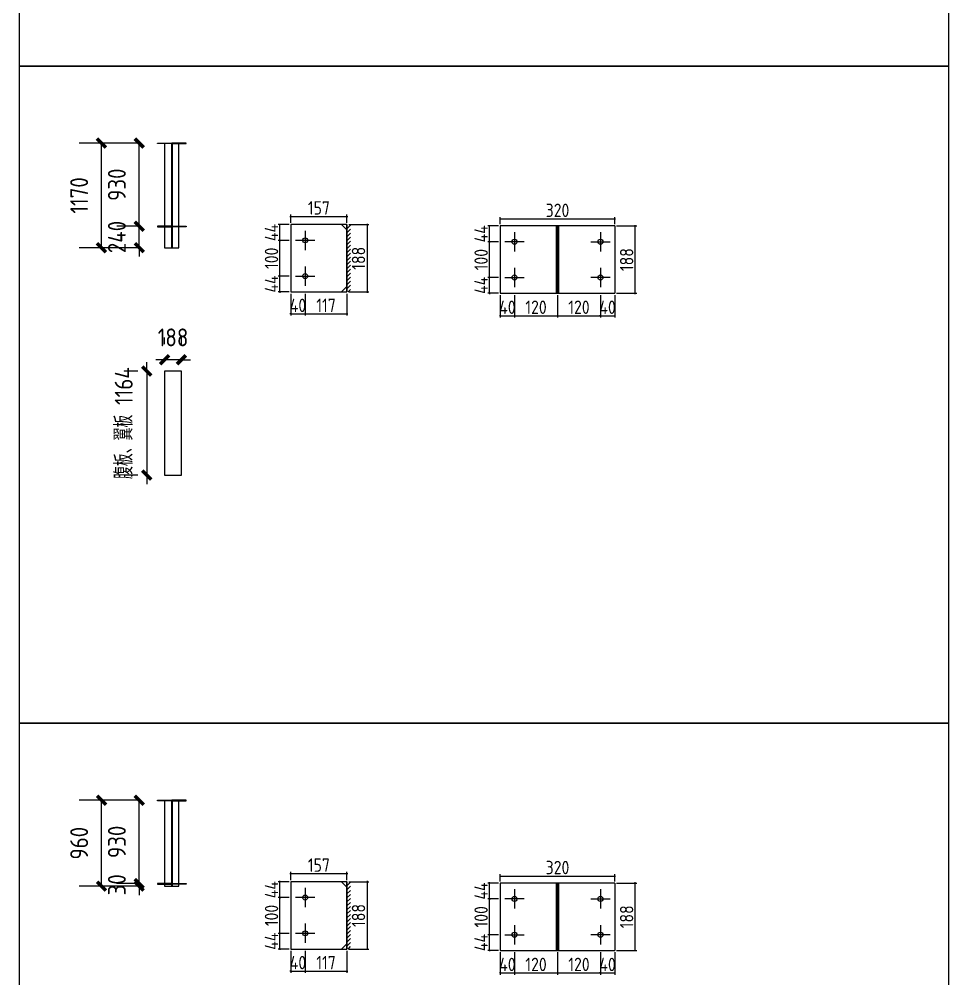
# Model space of a CAD drawing. Extents: x 102162 to 621267, y -39398 to 328893.
# Drawn here: x 503112 to 513507, y 271694 to 282427 of the extents above; entities that cross this region are included whole.
import ezdxf

# ---------------------------------------------------------------- set-up
doc = ezdxf.new("R2010")
doc.units = 0
doc.header["$LTSCALE"] = 1000
doc.header["$MEASUREMENT"] = 0
doc.styles.get("Standard").update_dxf_attribs({"font": 'gbenor.shx', "bigfont": 'gbcbig.shx'})
doc.dimstyles.get("Standard").update_dxf_attribs({"dimscale": 100, "dimtxt": 3.5, "dimasz": 1, "dimexe": 2.5, "dimexo": 3, "dimgap": 1.5, "dimtad": 1, "dimdec": 0, "dimzin": 0, "dimdsep": 46, "dimtxsty": 'Standard', "dimblk": 'ARCHTICK', "dimcen": 0.09, "dimadec": 0, "dimazin": 0, "dimtfac": 1, "dimtdec": 0, "dimtix": 1, "dimtmove": 2, "dimatfit": 3, "dimfxl": 1, "dimtolj": 1, "dimtzin": 0, "dimarcsym": 0})

# ---------------------------------------------------------------- blocks, each defined once
blk = doc.blocks.new('_ArchTick')
at = {"color": 0, "linetype": 'ByBlock', "const_width": 0.4}
blk.add_lwpolyline([(-0.5, -0.5), (0.5, 0.5)], dxfattribs=at)
blk = doc.blocks.new('*D2038')
at = {"color": 0, "lineweight": -2}
for p, q in [((504454, 280111), (504454, 280211)), ((504438, 280111), (504204, 280111)), ((504454, 279871), (504454, 280111)), ((504438, 279871), (504204, 279871)), ((504454, 279871), (504454, 279771))]:
    blk.add_line(p, q, dxfattribs=at)
at = {"layer": 'Defpoints', "color": 0}
for p in [(504454, 280111), (504738, 280111), (504738, 279871)]:
    blk.add_point(p, dxfattribs=at)
at = {"color": 0, "lineweight": -2, "xscale": 100, "yscale": 100, "zscale": 100}
for p, rotation in [((504454, 280111), 270), ((504454, 279871), 90)]:
    blk.add_blockref('_ArchTick', p, dxfattribs=dict(at, rotation=rotation))
at = {"color": 0, "insert": (504204, 279991), "char_height": 200, "attachment_point": 5, "rotation": 90}
blk.add_mtext('\\A1;240', dxfattribs=at)
blk = doc.blocks.new('*D2039')
at = {"color": 0, "lineweight": -2}
for p, q in [((504358, 281041), (504204, 281041)), ((504454, 280111), (504454, 281041)), ((504438, 280111), (504204, 280111))]:
    blk.add_line(p, q, dxfattribs=at)
at = {"layer": 'Defpoints', "color": 0}
for p in [(504454, 281041), (504658, 281041), (504738, 280111)]:
    blk.add_point(p, dxfattribs=at)
at = {"color": 0, "lineweight": -2, "xscale": 100, "yscale": 100, "zscale": 100}
for p, rotation in [((504454, 281041), 90), ((504454, 280111), 270)]:
    blk.add_blockref('_ArchTick', p, dxfattribs=dict(at, rotation=rotation))
at = {"color": 0, "insert": (504204, 280576), "char_height": 200, "attachment_point": 5, "rotation": 90}
blk.add_mtext('\\A1;930', dxfattribs=at)
blk = doc.blocks.new('*D2037')
at = {"color": 0, "lineweight": -2}
for p, q in [((504438, 281041), (503782, 281041)), ((504032, 279871), (504032, 281041)), ((504438, 279871), (503782, 279871))]:
    blk.add_line(p, q, dxfattribs=at)
at = {"layer": 'Defpoints', "color": 0}
for p in [(504032, 281041), (504738, 281041), (504738, 279871)]:
    blk.add_point(p, dxfattribs=at)
at = {"color": 0, "lineweight": -2, "xscale": 100, "yscale": 100, "zscale": 100}
for p, rotation in [((504032, 281041), 90), ((504032, 279871), 270)]:
    blk.add_blockref('_ArchTick', p, dxfattribs=dict(at, rotation=rotation))
at = {"color": 0, "insert": (503782, 280456), "char_height": 200, "attachment_point": 5, "rotation": 90}
blk.add_mtext('\\A1;1170', dxfattribs=at)
blk = doc.blocks.new('*D2040')
at = {"color": 0, "lineweight": -2}
for p, q in [((504538, 278491), (504538, 278591)), ((504438, 278491), (504288, 278491)), ((504538, 278491), (504538, 277327)), ((504438, 277327), (504288, 277327)), ((504538, 277327), (504538, 277227))]:
    blk.add_line(p, q, dxfattribs=at)
at = {"layer": 'Defpoints', "color": 0}
for p in [(504738, 278491), (504538, 277327), (504738, 277327)]:
    blk.add_point(p, dxfattribs=at)
at = {"color": 0, "lineweight": -2, "xscale": 100, "yscale": 100, "zscale": 100}
for p, rotation in [((504538, 278491), 270), ((504538, 277327), 90)]:
    blk.add_blockref('_ArchTick', p, dxfattribs=dict(at, rotation=rotation))
at = {"color": 0, "insert": (504281, 277909), "char_height": 200, "attachment_point": 5, "rotation": 90}
blk.add_mtext('\\A1;腹板、翼板 1164', dxfattribs=at)
blk = doc.blocks.new('*D2041')
at = {"color": 0, "lineweight": -2}
for p, q in [((504738, 278791), (504738, 278868)), ((504926, 278791), (504926, 278868)), ((504738, 278618), (504638, 278618)), ((504926, 278618), (504738, 278618)), ((504926, 278618), (505026, 278618))]:
    blk.add_line(p, q, dxfattribs=at)
at = {"layer": 'Defpoints', "color": 0}
for p in [(504738, 278618), (504738, 278491), (504926, 278491)]:
    blk.add_point(p, dxfattribs=at)
at = {"color": 0, "lineweight": -2, "xscale": 100, "yscale": 100, "zscale": 100}
blk.add_blockref('_ArchTick', (504738, 278618), dxfattribs=at)
at = {"color": 0, "lineweight": -2, "xscale": 100, "yscale": 100, "zscale": 100, "rotation": 180}
blk.add_blockref('_ArchTick', (504926, 278618), dxfattribs=at)
at = {"color": 0, "insert": (504832, 278868), "char_height": 200, "attachment_point": 5}
blk.add_mtext('\\A1;188', dxfattribs=at)
blk = doc.blocks.new('*D2042')
at = {"color": 0, "lineweight": -2}
for p, q in [((506149, 279357), (506149, 279111)), ((506309, 279357), (506309, 279111)), ((506149, 279131), (506139, 279131)), ((506149, 279131), (506309, 279131)), ((506309, 279131), (506319, 279131))]:
    blk.add_line(p, q, dxfattribs=at)
at = {"layer": 'Defpoints', "color": 0}
for p in [(506149, 279377), (506309, 279377), (506309, 279131)]:
    blk.add_point(p, dxfattribs=at)
at = {"color": 0, "lineweight": -2, "xscale": 10, "yscale": 10, "zscale": 10}
blk.add_blockref('_ArchTick', (506149, 279131), dxfattribs=at)
at = {"color": 0, "lineweight": -2, "xscale": 10, "yscale": 10, "zscale": 10, "rotation": 180}
blk.add_blockref('_ArchTick', (506309, 279131), dxfattribs=at)
at = {"color": 0, "insert": (506229, 279226), "char_height": 150, "attachment_point": 5}
blk.add_mtext('\\A1;40', dxfattribs=at)
blk = doc.blocks.new('*D2043')
at = {"color": 0, "lineweight": -2}
for p, q in [((506309, 279357), (506309, 279111)), ((506777, 279357), (506777, 279111)), ((506299, 279131), (506787, 279131))]:
    blk.add_line(p, q, dxfattribs=at)
at = {"layer": 'Defpoints', "color": 0}
for p in [(506309, 279377), (506777, 279377), (506777, 279131)]:
    blk.add_point(p, dxfattribs=at)
at = {"color": 0, "lineweight": -2, "xscale": 10, "yscale": 10, "zscale": 10, "rotation": 180}
blk.add_blockref('_ArchTick', (506309, 279131), dxfattribs=at)
at = {"color": 0, "lineweight": -2, "xscale": 10, "yscale": 10, "zscale": 10}
blk.add_blockref('_ArchTick', (506777, 279131), dxfattribs=at)
at = {"color": 0, "insert": (506543, 279226), "char_height": 150, "attachment_point": 5}
blk.add_mtext('\\A1;117', dxfattribs=at)
blk = doc.blocks.new('*D2044')
at = {"color": 0, "lineweight": -2}
for p, q in [((506139, 280221), (506787, 280221)), ((506149, 280149), (506149, 280241)), ((506777, 280149), (506777, 280241))]:
    blk.add_line(p, q, dxfattribs=at)
at = {"layer": 'Defpoints', "color": 0}
for p in [(506777, 280221), (506149, 280129), (506777, 280129)]:
    blk.add_point(p, dxfattribs=at)
at = {"color": 0, "lineweight": -2, "xscale": 10, "yscale": 10, "zscale": 10, "rotation": 180}
blk.add_blockref('_ArchTick', (506149, 280221), dxfattribs=at)
at = {"color": 0, "lineweight": -2, "xscale": 10, "yscale": 10, "zscale": 10}
blk.add_blockref('_ArchTick', (506777, 280221), dxfattribs=at)
at = {"color": 0, "insert": (506463, 280316), "char_height": 150, "attachment_point": 5}
blk.add_mtext('\\A1;157', dxfattribs=at)
blk = doc.blocks.new('*D2045')
at = {"color": 0, "lineweight": -2}
for p, q in [((506129, 279553), (506008, 279553)), ((506028, 279553), (506028, 279563)), ((506028, 279377), (506028, 279553)), ((506129, 279377), (506008, 279377)), ((506028, 279377), (506028, 279367))]:
    blk.add_line(p, q, dxfattribs=at)
at = {"layer": 'Defpoints', "color": 0}
for p in [(506028, 279553), (506149, 279553), (506149, 279377)]:
    blk.add_point(p, dxfattribs=at)
at = {"color": 0, "lineweight": -2, "xscale": 10, "yscale": 10, "zscale": 10}
for p, rotation in [((506028, 279553), 270), ((506028, 279377), 90)]:
    blk.add_blockref('_ArchTick', p, dxfattribs=dict(at, rotation=rotation))
at = {"color": 0, "insert": (505933, 279465), "char_height": 150, "attachment_point": 5, "rotation": 90}
blk.add_mtext('\\A1;44', dxfattribs=at)
blk = doc.blocks.new('*D2046')
at = {"color": 0, "lineweight": -2}
for p, q in [((506129, 279953), (506008, 279953)), ((506028, 279543), (506028, 279963)), ((506129, 279553), (506008, 279553))]:
    blk.add_line(p, q, dxfattribs=at)
at = {"layer": 'Defpoints', "color": 0}
for p in [(506028, 279953), (506149, 279953), (506149, 279553)]:
    blk.add_point(p, dxfattribs=at)
at = {"color": 0, "lineweight": -2, "xscale": 10, "yscale": 10, "zscale": 10}
for p, rotation in [((506028, 279953), 90), ((506028, 279553), 270)]:
    blk.add_blockref('_ArchTick', p, dxfattribs=dict(at, rotation=rotation))
at = {"color": 0, "insert": (505933, 279753), "char_height": 150, "attachment_point": 5, "rotation": 90}
blk.add_mtext('\\A1;100', dxfattribs=at)
blk = doc.blocks.new('*D2047')
at = {"color": 0, "lineweight": -2}
for p, q in [((506129, 280129), (506008, 280129)), ((506028, 280129), (506028, 280139)), ((506028, 279953), (506028, 280129)), ((506129, 279953), (506008, 279953)), ((506028, 279953), (506028, 279943))]:
    blk.add_line(p, q, dxfattribs=at)
at = {"layer": 'Defpoints', "color": 0}
for p in [(506028, 280129), (506149, 280129), (506149, 279953)]:
    blk.add_point(p, dxfattribs=at)
at = {"color": 0, "lineweight": -2, "xscale": 10, "yscale": 10, "zscale": 10}
for p, rotation in [((506028, 280129), 270), ((506028, 279953), 90)]:
    blk.add_blockref('_ArchTick', p, dxfattribs=dict(at, rotation=rotation))
at = {"color": 0, "insert": (505933, 280041), "char_height": 150, "attachment_point": 5, "rotation": 90}
blk.add_mtext('\\A1;44', dxfattribs=at)
blk = doc.blocks.new('*D2048')
at = {"color": 0, "lineweight": -2}
for p, q in [((506797, 280129), (507021, 280129)), ((507001, 280139), (507001, 279367)), ((506797, 279377), (507021, 279377))]:
    blk.add_line(p, q, dxfattribs=at)
at = {"layer": 'Defpoints', "color": 0}
for p in [(506777, 280129), (506777, 279377), (507001, 279377)]:
    blk.add_point(p, dxfattribs=at)
at = {"color": 0, "lineweight": -2, "xscale": 10, "yscale": 10, "zscale": 10}
for p, rotation in [((507001, 280129), 90), ((507001, 279377), 270)]:
    blk.add_blockref('_ArchTick', p, dxfattribs=dict(at, rotation=rotation))
at = {"color": 0, "insert": (506906, 279753), "char_height": 150, "attachment_point": 5, "rotation": 90}
blk.add_mtext('\\A1;188', dxfattribs=at)
blk = doc.blocks.new('*D2049')
at = {"color": 0, "lineweight": -2}
for p, q in [((508491, 279342), (508491, 279090)), ((508651, 279342), (508651, 279090)), ((508491, 279110), (508481, 279110)), ((508491, 279110), (508651, 279110)), ((508651, 279110), (508661, 279110))]:
    blk.add_line(p, q, dxfattribs=at)
at = {"layer": 'Defpoints', "color": 0}
for p in [(508491, 279362), (508651, 279362), (508651, 279110)]:
    blk.add_point(p, dxfattribs=at)
at = {"color": 0, "lineweight": -2, "xscale": 10, "yscale": 10, "zscale": 10}
blk.add_blockref('_ArchTick', (508491, 279110), dxfattribs=at)
at = {"color": 0, "lineweight": -2, "xscale": 10, "yscale": 10, "zscale": 10, "rotation": 180}
blk.add_blockref('_ArchTick', (508651, 279110), dxfattribs=at)
at = {"color": 0, "insert": (508571, 279205), "char_height": 150, "attachment_point": 5}
blk.add_mtext('\\A1;40', dxfattribs=at)
blk = doc.blocks.new('*D2050')
at = {"color": 0, "lineweight": -2}
for p, q in [((508651, 279342), (508651, 279090)), ((509131, 279342), (509131, 279090)), ((508641, 279110), (509141, 279110))]:
    blk.add_line(p, q, dxfattribs=at)
at = {"layer": 'Defpoints', "color": 0}
for p in [(508651, 279362), (509131, 279362), (509131, 279110)]:
    blk.add_point(p, dxfattribs=at)
at = {"color": 0, "lineweight": -2, "xscale": 10, "yscale": 10, "zscale": 10, "rotation": 180}
blk.add_blockref('_ArchTick', (508651, 279110), dxfattribs=at)
at = {"color": 0, "lineweight": -2, "xscale": 10, "yscale": 10, "zscale": 10}
blk.add_blockref('_ArchTick', (509131, 279110), dxfattribs=at)
at = {"color": 0, "insert": (508891, 279205), "char_height": 150, "attachment_point": 5}
blk.add_mtext('\\A1;120', dxfattribs=at)
blk = doc.blocks.new('*D2051')
at = {"color": 0, "lineweight": -2}
for p, q in [((509131, 279342), (509131, 279090)), ((509611, 279342), (509611, 279090)), ((509121, 279110), (509621, 279110))]:
    blk.add_line(p, q, dxfattribs=at)
at = {"layer": 'Defpoints', "color": 0}
for p in [(509131, 279362), (509611, 279362), (509611, 279110)]:
    blk.add_point(p, dxfattribs=at)
at = {"color": 0, "lineweight": -2, "xscale": 10, "yscale": 10, "zscale": 10, "rotation": 180}
blk.add_blockref('_ArchTick', (509131, 279110), dxfattribs=at)
at = {"color": 0, "lineweight": -2, "xscale": 10, "yscale": 10, "zscale": 10}
blk.add_blockref('_ArchTick', (509611, 279110), dxfattribs=at)
at = {"color": 0, "insert": (509371, 279205), "char_height": 150, "attachment_point": 5}
blk.add_mtext('\\A1;120', dxfattribs=at)
blk = doc.blocks.new('*D2052')
at = {"color": 0, "lineweight": -2}
for p, q in [((509611, 279342), (509611, 279090)), ((509771, 279342), (509771, 279090)), ((509611, 279110), (509601, 279110)), ((509611, 279110), (509771, 279110)), ((509771, 279110), (509781, 279110))]:
    blk.add_line(p, q, dxfattribs=at)
at = {"layer": 'Defpoints', "color": 0}
for p in [(509611, 279362), (509771, 279362), (509771, 279110)]:
    blk.add_point(p, dxfattribs=at)
at = {"color": 0, "lineweight": -2, "xscale": 10, "yscale": 10, "zscale": 10}
blk.add_blockref('_ArchTick', (509611, 279110), dxfattribs=at)
at = {"color": 0, "lineweight": -2, "xscale": 10, "yscale": 10, "zscale": 10, "rotation": 180}
blk.add_blockref('_ArchTick', (509771, 279110), dxfattribs=at)
at = {"color": 0, "insert": (509691, 279205), "char_height": 150, "attachment_point": 5}
blk.add_mtext('\\A1;40', dxfattribs=at)
blk = doc.blocks.new('*D2053')
at = {"color": 0, "lineweight": -2}
for p, q in [((508471, 279538), (508352, 279538)), ((508372, 279538), (508372, 279548)), ((508372, 279362), (508372, 279538)), ((508471, 279362), (508352, 279362)), ((508372, 279362), (508372, 279352))]:
    blk.add_line(p, q, dxfattribs=at)
at = {"layer": 'Defpoints', "color": 0}
for p in [(508372, 279538), (508491, 279538), (508491, 279362)]:
    blk.add_point(p, dxfattribs=at)
at = {"color": 0, "lineweight": -2, "xscale": 10, "yscale": 10, "zscale": 10}
for p, rotation in [((508372, 279538), 270), ((508372, 279362), 90)]:
    blk.add_blockref('_ArchTick', p, dxfattribs=dict(at, rotation=rotation))
at = {"color": 0, "insert": (508277, 279450), "char_height": 150, "attachment_point": 5, "rotation": 90}
blk.add_mtext('\\A1;44', dxfattribs=at)
blk = doc.blocks.new('*D2054')
at = {"color": 0, "lineweight": -2}
for p, q in [((508471, 279938), (508352, 279938)), ((508372, 279528), (508372, 279948)), ((508471, 279538), (508352, 279538))]:
    blk.add_line(p, q, dxfattribs=at)
at = {"layer": 'Defpoints', "color": 0}
for p in [(508372, 279938), (508491, 279938), (508491, 279538)]:
    blk.add_point(p, dxfattribs=at)
at = {"color": 0, "lineweight": -2, "xscale": 10, "yscale": 10, "zscale": 10}
for p, rotation in [((508372, 279938), 90), ((508372, 279538), 270)]:
    blk.add_blockref('_ArchTick', p, dxfattribs=dict(at, rotation=rotation))
at = {"color": 0, "insert": (508277, 279738), "char_height": 150, "attachment_point": 5, "rotation": 90}
blk.add_mtext('\\A1;100', dxfattribs=at)
blk = doc.blocks.new('*D2055')
at = {"color": 0, "lineweight": -2}
for p, q in [((508471, 280114), (508352, 280114)), ((508372, 280114), (508372, 280124)), ((508372, 279938), (508372, 280114)), ((508471, 279938), (508352, 279938)), ((508372, 279938), (508372, 279928))]:
    blk.add_line(p, q, dxfattribs=at)
at = {"layer": 'Defpoints', "color": 0}
for p in [(508372, 280114), (508491, 280114), (508491, 279938)]:
    blk.add_point(p, dxfattribs=at)
at = {"color": 0, "lineweight": -2, "xscale": 10, "yscale": 10, "zscale": 10}
for p, rotation in [((508372, 280114), 270), ((508372, 279938), 90)]:
    blk.add_blockref('_ArchTick', p, dxfattribs=dict(at, rotation=rotation))
at = {"color": 0, "insert": (508277, 280026), "char_height": 150, "attachment_point": 5, "rotation": 90}
blk.add_mtext('\\A1;44', dxfattribs=at)
blk = doc.blocks.new('*D2056')
at = {"color": 0, "lineweight": -2}
for p, q in [((508481, 280194), (509781, 280194)), ((508491, 280134), (508491, 280214)), ((509771, 280134), (509771, 280214))]:
    blk.add_line(p, q, dxfattribs=at)
at = {"layer": 'Defpoints', "color": 0}
for p in [(508491, 280114), (509771, 280194), (509771, 280114)]:
    blk.add_point(p, dxfattribs=at)
at = {"color": 0, "lineweight": -2, "xscale": 10, "yscale": 10, "zscale": 10, "rotation": 180}
blk.add_blockref('_ArchTick', (508491, 280194), dxfattribs=at)
at = {"color": 0, "lineweight": -2, "xscale": 10, "yscale": 10, "zscale": 10}
blk.add_blockref('_ArchTick', (509771, 280194), dxfattribs=at)
at = {"color": 0, "insert": (509131, 280289), "char_height": 150, "attachment_point": 5}
blk.add_mtext('\\A1;320', dxfattribs=at)
blk = doc.blocks.new('*D2057')
at = {"color": 0, "lineweight": -2}
for p, q in [((509791, 280114), (510019, 280114)), ((509999, 279352), (509999, 280124)), ((509791, 279362), (510019, 279362))]:
    blk.add_line(p, q, dxfattribs=at)
at = {"layer": 'Defpoints', "color": 0}
for p in [(509771, 280114), (509999, 280114), (509771, 279362)]:
    blk.add_point(p, dxfattribs=at)
at = {"color": 0, "lineweight": -2, "xscale": 10, "yscale": 10, "zscale": 10}
for p, rotation in [((509999, 280114), 90), ((509999, 279362), 270)]:
    blk.add_blockref('_ArchTick', p, dxfattribs=dict(at, rotation=rotation))
at = {"color": 0, "insert": (509904, 279738), "char_height": 150, "attachment_point": 5, "rotation": 90}
blk.add_mtext('\\A1;188', dxfattribs=at)
blk = doc.blocks.new('*D2059')
at = {"color": 0, "lineweight": -2}
for p, q in [((504454, 272761), (504454, 272861)), ((504438, 272761), (504204, 272761)), ((504438, 272731), (504204, 272731)), ((504454, 272731), (504454, 272761)), ((504454, 272731), (504454, 272631))]:
    blk.add_line(p, q, dxfattribs=at)
at = {"layer": 'Defpoints', "color": 0}
for p in [(504454, 272761), (504738, 272761), (504738, 272731)]:
    blk.add_point(p, dxfattribs=at)
at = {"color": 0, "lineweight": -2, "xscale": 100, "yscale": 100, "zscale": 100}
for p, rotation in [((504454, 272761), 270), ((504454, 272731), 90)]:
    blk.add_blockref('_ArchTick', p, dxfattribs=dict(at, rotation=rotation))
at = {"color": 0, "insert": (504204, 272746), "char_height": 200, "attachment_point": 5, "rotation": 90}
blk.add_mtext('\\A1;30', dxfattribs=at)
blk = doc.blocks.new('*D2060')
at = {"color": 0, "lineweight": -2}
for p, q in [((504358, 273691), (504204, 273691)), ((504454, 272761), (504454, 273691)), ((504438, 272761), (504204, 272761))]:
    blk.add_line(p, q, dxfattribs=at)
at = {"layer": 'Defpoints', "color": 0}
for p in [(504454, 273691), (504658, 273691), (504738, 272761)]:
    blk.add_point(p, dxfattribs=at)
at = {"color": 0, "lineweight": -2, "xscale": 100, "yscale": 100, "zscale": 100}
for p, rotation in [((504454, 273691), 90), ((504454, 272761), 270)]:
    blk.add_blockref('_ArchTick', p, dxfattribs=dict(at, rotation=rotation))
at = {"color": 0, "insert": (504204, 273226), "char_height": 200, "attachment_point": 5, "rotation": 90}
blk.add_mtext('\\A1;930', dxfattribs=at)
blk = doc.blocks.new('*D2058')
at = {"color": 0, "lineweight": -2}
for p, q in [((504438, 273691), (503782, 273691)), ((504032, 272731), (504032, 273691)), ((504438, 272731), (503782, 272731))]:
    blk.add_line(p, q, dxfattribs=at)
at = {"layer": 'Defpoints', "color": 0}
for p in [(504032, 273691), (504738, 273691), (504738, 272731)]:
    blk.add_point(p, dxfattribs=at)
at = {"color": 0, "lineweight": -2, "xscale": 100, "yscale": 100, "zscale": 100}
for p, rotation in [((504032, 273691), 90), ((504032, 272731), 270)]:
    blk.add_blockref('_ArchTick', p, dxfattribs=dict(at, rotation=rotation))
at = {"color": 0, "insert": (503782, 273211), "char_height": 200, "attachment_point": 5, "rotation": 90}
blk.add_mtext('\\A1;960', dxfattribs=at)
blk = doc.blocks.new('*D2063')
at = {"color": 0, "lineweight": -2}
for p, q in [((506149, 272007), (506149, 271761)), ((506309, 272007), (506309, 271761)), ((506149, 271781), (506139, 271781)), ((506149, 271781), (506309, 271781)), ((506309, 271781), (506319, 271781))]:
    blk.add_line(p, q, dxfattribs=at)
at = {"layer": 'Defpoints', "color": 0}
for p in [(506149, 272027), (506309, 272027), (506309, 271781)]:
    blk.add_point(p, dxfattribs=at)
at = {"color": 0, "lineweight": -2, "xscale": 10, "yscale": 10, "zscale": 10}
blk.add_blockref('_ArchTick', (506149, 271781), dxfattribs=at)
at = {"color": 0, "lineweight": -2, "xscale": 10, "yscale": 10, "zscale": 10, "rotation": 180}
blk.add_blockref('_ArchTick', (506309, 271781), dxfattribs=at)
at = {"color": 0, "insert": (506229, 271876), "char_height": 150, "attachment_point": 5}
blk.add_mtext('\\A1;40', dxfattribs=at)
blk = doc.blocks.new('*D2064')
at = {"color": 0, "lineweight": -2}
for p, q in [((506309, 272007), (506309, 271761)), ((506777, 272007), (506777, 271761)), ((506299, 271781), (506787, 271781))]:
    blk.add_line(p, q, dxfattribs=at)
at = {"layer": 'Defpoints', "color": 0}
for p in [(506309, 272027), (506777, 272027), (506777, 271781)]:
    blk.add_point(p, dxfattribs=at)
at = {"color": 0, "lineweight": -2, "xscale": 10, "yscale": 10, "zscale": 10, "rotation": 180}
blk.add_blockref('_ArchTick', (506309, 271781), dxfattribs=at)
at = {"color": 0, "lineweight": -2, "xscale": 10, "yscale": 10, "zscale": 10}
blk.add_blockref('_ArchTick', (506777, 271781), dxfattribs=at)
at = {"color": 0, "insert": (506543, 271876), "char_height": 150, "attachment_point": 5}
blk.add_mtext('\\A1;117', dxfattribs=at)
blk = doc.blocks.new('*D2065')
at = {"color": 0, "lineweight": -2}
for p, q in [((506139, 272871), (506787, 272871)), ((506149, 272799), (506149, 272891)), ((506777, 272799), (506777, 272891))]:
    blk.add_line(p, q, dxfattribs=at)
at = {"layer": 'Defpoints', "color": 0}
for p in [(506777, 272871), (506149, 272779), (506777, 272779)]:
    blk.add_point(p, dxfattribs=at)
at = {"color": 0, "lineweight": -2, "xscale": 10, "yscale": 10, "zscale": 10, "rotation": 180}
blk.add_blockref('_ArchTick', (506149, 272871), dxfattribs=at)
at = {"color": 0, "lineweight": -2, "xscale": 10, "yscale": 10, "zscale": 10}
blk.add_blockref('_ArchTick', (506777, 272871), dxfattribs=at)
at = {"color": 0, "insert": (506463, 272966), "char_height": 150, "attachment_point": 5}
blk.add_mtext('\\A1;157', dxfattribs=at)
blk = doc.blocks.new('*D2066')
at = {"color": 0, "lineweight": -2}
for p, q in [((506129, 272203), (506008, 272203)), ((506028, 272203), (506028, 272213)), ((506028, 272027), (506028, 272203)), ((506129, 272027), (506008, 272027)), ((506028, 272027), (506028, 272017))]:
    blk.add_line(p, q, dxfattribs=at)
at = {"layer": 'Defpoints', "color": 0}
for p in [(506028, 272203), (506149, 272203), (506149, 272027)]:
    blk.add_point(p, dxfattribs=at)
at = {"color": 0, "lineweight": -2, "xscale": 10, "yscale": 10, "zscale": 10}
for p, rotation in [((506028, 272203), 270), ((506028, 272027), 90)]:
    blk.add_blockref('_ArchTick', p, dxfattribs=dict(at, rotation=rotation))
at = {"color": 0, "insert": (505933, 272115), "char_height": 150, "attachment_point": 5, "rotation": 90}
blk.add_mtext('\\A1;44', dxfattribs=at)
blk = doc.blocks.new('*D2067')
at = {"color": 0, "lineweight": -2}
for p, q in [((506129, 272603), (506008, 272603)), ((506028, 272193), (506028, 272613)), ((506129, 272203), (506008, 272203))]:
    blk.add_line(p, q, dxfattribs=at)
at = {"layer": 'Defpoints', "color": 0}
for p in [(506028, 272603), (506149, 272603), (506149, 272203)]:
    blk.add_point(p, dxfattribs=at)
at = {"color": 0, "lineweight": -2, "xscale": 10, "yscale": 10, "zscale": 10}
for p, rotation in [((506028, 272603), 90), ((506028, 272203), 270)]:
    blk.add_blockref('_ArchTick', p, dxfattribs=dict(at, rotation=rotation))
at = {"color": 0, "insert": (505933, 272403), "char_height": 150, "attachment_point": 5, "rotation": 90}
blk.add_mtext('\\A1;100', dxfattribs=at)
blk = doc.blocks.new('*D2068')
at = {"color": 0, "lineweight": -2}
for p, q in [((506129, 272779), (506008, 272779)), ((506028, 272779), (506028, 272789)), ((506028, 272603), (506028, 272779)), ((506129, 272603), (506008, 272603)), ((506028, 272603), (506028, 272593))]:
    blk.add_line(p, q, dxfattribs=at)
at = {"layer": 'Defpoints', "color": 0}
for p in [(506028, 272779), (506149, 272779), (506149, 272603)]:
    blk.add_point(p, dxfattribs=at)
at = {"color": 0, "lineweight": -2, "xscale": 10, "yscale": 10, "zscale": 10}
for p, rotation in [((506028, 272779), 270), ((506028, 272603), 90)]:
    blk.add_blockref('_ArchTick', p, dxfattribs=dict(at, rotation=rotation))
at = {"color": 0, "insert": (505933, 272691), "char_height": 150, "attachment_point": 5, "rotation": 90}
blk.add_mtext('\\A1;44', dxfattribs=at)
blk = doc.blocks.new('*D2069')
at = {"color": 0, "lineweight": -2}
for p, q in [((506797, 272779), (507021, 272779)), ((507001, 272789), (507001, 272017)), ((506797, 272027), (507021, 272027))]:
    blk.add_line(p, q, dxfattribs=at)
at = {"layer": 'Defpoints', "color": 0}
for p in [(506777, 272779), (506777, 272027), (507001, 272027)]:
    blk.add_point(p, dxfattribs=at)
at = {"color": 0, "lineweight": -2, "xscale": 10, "yscale": 10, "zscale": 10}
for p, rotation in [((507001, 272779), 90), ((507001, 272027), 270)]:
    blk.add_blockref('_ArchTick', p, dxfattribs=dict(at, rotation=rotation))
at = {"color": 0, "insert": (506906, 272403), "char_height": 150, "attachment_point": 5, "rotation": 90}
blk.add_mtext('\\A1;188', dxfattribs=at)
blk = doc.blocks.new('*D2070')
at = {"color": 0, "lineweight": -2}
for p, q in [((508491, 271992), (508491, 271740)), ((508651, 271992), (508651, 271740)), ((508491, 271760), (508481, 271760)), ((508491, 271760), (508651, 271760)), ((508651, 271760), (508661, 271760))]:
    blk.add_line(p, q, dxfattribs=at)
at = {"layer": 'Defpoints', "color": 0}
for p in [(508491, 272012), (508651, 272012), (508651, 271760)]:
    blk.add_point(p, dxfattribs=at)
at = {"color": 0, "lineweight": -2, "xscale": 10, "yscale": 10, "zscale": 10}
blk.add_blockref('_ArchTick', (508491, 271760), dxfattribs=at)
at = {"color": 0, "lineweight": -2, "xscale": 10, "yscale": 10, "zscale": 10, "rotation": 180}
blk.add_blockref('_ArchTick', (508651, 271760), dxfattribs=at)
at = {"color": 0, "insert": (508571, 271855), "char_height": 150, "attachment_point": 5}
blk.add_mtext('\\A1;40', dxfattribs=at)
blk = doc.blocks.new('*D2071')
at = {"color": 0, "lineweight": -2}
for p, q in [((508651, 271992), (508651, 271740)), ((509131, 271992), (509131, 271740)), ((508641, 271760), (509141, 271760))]:
    blk.add_line(p, q, dxfattribs=at)
at = {"layer": 'Defpoints', "color": 0}
for p in [(508651, 272012), (509131, 272012), (509131, 271760)]:
    blk.add_point(p, dxfattribs=at)
at = {"color": 0, "lineweight": -2, "xscale": 10, "yscale": 10, "zscale": 10, "rotation": 180}
blk.add_blockref('_ArchTick', (508651, 271760), dxfattribs=at)
at = {"color": 0, "lineweight": -2, "xscale": 10, "yscale": 10, "zscale": 10}
blk.add_blockref('_ArchTick', (509131, 271760), dxfattribs=at)
at = {"color": 0, "insert": (508891, 271855), "char_height": 150, "attachment_point": 5}
blk.add_mtext('\\A1;120', dxfattribs=at)
blk = doc.blocks.new('*D2072')
at = {"color": 0, "lineweight": -2}
for p, q in [((509131, 271992), (509131, 271740)), ((509611, 271992), (509611, 271740)), ((509121, 271760), (509621, 271760))]:
    blk.add_line(p, q, dxfattribs=at)
at = {"layer": 'Defpoints', "color": 0}
for p in [(509131, 272012), (509611, 272012), (509611, 271760)]:
    blk.add_point(p, dxfattribs=at)
at = {"color": 0, "lineweight": -2, "xscale": 10, "yscale": 10, "zscale": 10, "rotation": 180}
blk.add_blockref('_ArchTick', (509131, 271760), dxfattribs=at)
at = {"color": 0, "lineweight": -2, "xscale": 10, "yscale": 10, "zscale": 10}
blk.add_blockref('_ArchTick', (509611, 271760), dxfattribs=at)
at = {"color": 0, "insert": (509371, 271855), "char_height": 150, "attachment_point": 5}
blk.add_mtext('\\A1;120', dxfattribs=at)
blk = doc.blocks.new('*D2073')
at = {"color": 0, "lineweight": -2}
for p, q in [((509611, 271992), (509611, 271740)), ((509771, 271992), (509771, 271740)), ((509611, 271760), (509601, 271760)), ((509611, 271760), (509771, 271760)), ((509771, 271760), (509781, 271760))]:
    blk.add_line(p, q, dxfattribs=at)
at = {"layer": 'Defpoints', "color": 0}
for p in [(509611, 272012), (509771, 272012), (509771, 271760)]:
    blk.add_point(p, dxfattribs=at)
at = {"color": 0, "lineweight": -2, "xscale": 10, "yscale": 10, "zscale": 10}
blk.add_blockref('_ArchTick', (509611, 271760), dxfattribs=at)
at = {"color": 0, "lineweight": -2, "xscale": 10, "yscale": 10, "zscale": 10, "rotation": 180}
blk.add_blockref('_ArchTick', (509771, 271760), dxfattribs=at)
at = {"color": 0, "insert": (509691, 271855), "char_height": 150, "attachment_point": 5}
blk.add_mtext('\\A1;40', dxfattribs=at)
blk = doc.blocks.new('*D2074')
at = {"color": 0, "lineweight": -2}
for p, q in [((508471, 272188), (508352, 272188)), ((508372, 272188), (508372, 272198)), ((508372, 272012), (508372, 272188)), ((508471, 272012), (508352, 272012)), ((508372, 272012), (508372, 272002))]:
    blk.add_line(p, q, dxfattribs=at)
at = {"layer": 'Defpoints', "color": 0}
for p in [(508372, 272188), (508491, 272188), (508491, 272012)]:
    blk.add_point(p, dxfattribs=at)
at = {"color": 0, "lineweight": -2, "xscale": 10, "yscale": 10, "zscale": 10}
for p, rotation in [((508372, 272188), 270), ((508372, 272012), 90)]:
    blk.add_blockref('_ArchTick', p, dxfattribs=dict(at, rotation=rotation))
at = {"color": 0, "insert": (508277, 272100), "char_height": 150, "attachment_point": 5, "rotation": 90}
blk.add_mtext('\\A1;44', dxfattribs=at)
blk = doc.blocks.new('*D2075')
at = {"color": 0, "lineweight": -2}
for p, q in [((508471, 272588), (508352, 272588)), ((508372, 272178), (508372, 272598)), ((508471, 272188), (508352, 272188))]:
    blk.add_line(p, q, dxfattribs=at)
at = {"layer": 'Defpoints', "color": 0}
for p in [(508372, 272588), (508491, 272588), (508491, 272188)]:
    blk.add_point(p, dxfattribs=at)
at = {"color": 0, "lineweight": -2, "xscale": 10, "yscale": 10, "zscale": 10}
for p, rotation in [((508372, 272588), 90), ((508372, 272188), 270)]:
    blk.add_blockref('_ArchTick', p, dxfattribs=dict(at, rotation=rotation))
at = {"color": 0, "insert": (508277, 272388), "char_height": 150, "attachment_point": 5, "rotation": 90}
blk.add_mtext('\\A1;100', dxfattribs=at)
blk = doc.blocks.new('*D2076')
at = {"color": 0, "lineweight": -2}
for p, q in [((508471, 272764), (508352, 272764)), ((508372, 272764), (508372, 272774)), ((508372, 272588), (508372, 272764)), ((508471, 272588), (508352, 272588)), ((508372, 272588), (508372, 272578))]:
    blk.add_line(p, q, dxfattribs=at)
at = {"layer": 'Defpoints', "color": 0}
for p in [(508372, 272764), (508491, 272764), (508491, 272588)]:
    blk.add_point(p, dxfattribs=at)
at = {"color": 0, "lineweight": -2, "xscale": 10, "yscale": 10, "zscale": 10}
for p, rotation in [((508372, 272764), 270), ((508372, 272588), 90)]:
    blk.add_blockref('_ArchTick', p, dxfattribs=dict(at, rotation=rotation))
at = {"color": 0, "insert": (508277, 272676), "char_height": 150, "attachment_point": 5, "rotation": 90}
blk.add_mtext('\\A1;44', dxfattribs=at)
blk = doc.blocks.new('*D2077')
at = {"color": 0, "lineweight": -2}
for p, q in [((508481, 272844), (509781, 272844)), ((508491, 272784), (508491, 272864)), ((509771, 272784), (509771, 272864))]:
    blk.add_line(p, q, dxfattribs=at)
at = {"layer": 'Defpoints', "color": 0}
for p in [(509771, 272844), (508491, 272764), (509771, 272764)]:
    blk.add_point(p, dxfattribs=at)
at = {"color": 0, "lineweight": -2, "xscale": 10, "yscale": 10, "zscale": 10, "rotation": 180}
blk.add_blockref('_ArchTick', (508491, 272844), dxfattribs=at)
at = {"color": 0, "lineweight": -2, "xscale": 10, "yscale": 10, "zscale": 10}
blk.add_blockref('_ArchTick', (509771, 272844), dxfattribs=at)
at = {"color": 0, "insert": (509131, 272939), "char_height": 150, "attachment_point": 5}
blk.add_mtext('\\A1;320', dxfattribs=at)
blk = doc.blocks.new('*D2078')
at = {"color": 0, "lineweight": -2}
for p, q in [((509791, 272764), (510019, 272764)), ((509999, 272002), (509999, 272774)), ((509791, 272012), (510019, 272012))]:
    blk.add_line(p, q, dxfattribs=at)
at = {"layer": 'Defpoints', "color": 0}
for p in [(509771, 272764), (509999, 272764), (509771, 272012)]:
    blk.add_point(p, dxfattribs=at)
at = {"color": 0, "lineweight": -2, "xscale": 10, "yscale": 10, "zscale": 10}
for p, rotation in [((509999, 272764), 90), ((509999, 272012), 270)]:
    blk.add_blockref('_ArchTick', p, dxfattribs=dict(at, rotation=rotation))
at = {"color": 0, "insert": (509904, 272388), "char_height": 150, "attachment_point": 5, "rotation": 90}
blk.add_mtext('\\A1;188', dxfattribs=at)

msp = doc.modelspace()

# ---------------------------------------------------------------- hatches: boundary and pattern name
h = msp.add_hatch()
h.set_pattern_fill('ANSI31', color=256, scale=20, style=0)
h.set_pattern_definition([(45, (-466625.703, -111578.16), (-22.4506403, 22.4506403), [])])
h.paths.add_polyline_path([(506817.2, 280129.3), (506777.2, 280129.3), (506777.2, 279377.3), (506817.2, 279377.3)])
h = msp.add_hatch()
h.set_pattern_fill('ANSI31', color=256, scale=20, style=0)
h.set_pattern_definition([(45, (-466625.703, -118928.16), (-22.4506403, 22.4506403), [])])
h.paths.add_polyline_path([(506817.2, 272779.3), (506777.2, 272779.3), (506777.2, 272027.3), (506817.2, 272027.3)])

# ---------------------------------------------------------------- linework, layer by layer
at = {"color": 2}
for p, q in [((504657.6, 281034.7), (504657.6, 281040.7)), ((504657.6, 281040.7), (504817.6, 281040.7)), ((504814.6, 281034.7), (504657.6, 281034.7)), ((504820.6, 281034.7), (504814.6, 281034.7)), ((504814.6, 281034.7), (504820.6, 281034.7)), ((504977.6, 281040.7), (504817.6, 281040.7)), ((504820.6, 281034.7), (504977.6, 281034.7)), ((504977.6, 281034.7), (504977.6, 281040.7)), ((506777.2, 280129.3), (506149.2, 280129.3)), ((506149.2, 280129.3), (506149.2, 279377.3)), ((506777.2, 280129.3), (506777.2, 279377.3)), ((509770.8, 280113.8), (508490.8, 280113.8)), ((508490.8, 280113.8), (508490.8, 279361.8)), ((509770.8, 280113.8), (509770.8, 279361.8)), ((504814.6, 280110.7), (504657.6, 280110.7)), ((504657.6, 280110.7), (504657.6, 280104.7)), ((504657.6, 280104.7), (504814.6, 280104.7)), ((504820.6, 280110.7), (504977.6, 280110.7)), ((504977.6, 280104.7), (504820.6, 280104.7)), ((504977.6, 280110.7), (504977.6, 280104.7)), ((506309.2, 280061.3), (506309.2, 279845.3)), ((508650.8, 280045.8), (508650.8, 279829.8)), ((509610.8, 280045.8), (509610.8, 279829.8)), ((506417.2, 279953.3), (506201.2, 279953.3)), ((508758.8, 279937.8), (508542.8, 279937.8)), ((509502.8, 279937.8), (509718.8, 279937.8)), ((506309.2, 279661.3), (506309.2, 279445.3)), ((508650.8, 279645.8), (508650.8, 279429.8)), ((509610.8, 279645.8), (509610.8, 279429.8)), ((506201.2, 279553.3), (506417.2, 279553.3)), ((508542.8, 279537.8), (508758.8, 279537.8)), ((509718.8, 279537.8), (509502.8, 279537.8)), ((506149.2, 279377.3), (506777.2, 279377.3)), ((508490.8, 279361.8), (509770.8, 279361.8)), ((504925.6, 278490.6), (504737.6, 278490.6)), ((504657.6, 273684.7), (504657.6, 273690.7)), ((504657.6, 273690.7), (504817.6, 273690.7)), ((504814.6, 273684.7), (504657.6, 273684.7)), ((504820.6, 273684.7), (504814.6, 273684.7)), ((504814.6, 273684.7), (504820.6, 273684.7)), ((504977.6, 273690.7), (504817.6, 273690.7)), ((504820.6, 273684.7), (504977.6, 273684.7)), ((504977.6, 273684.7), (504977.6, 273690.7)), ((504814.6, 272760.7), (504657.6, 272760.7)), ((504657.6, 272760.7), (504657.6, 272754.7)), ((504657.6, 272754.7), (504814.6, 272754.7)), ((504820.6, 272760.7), (504977.6, 272760.7)), ((504977.6, 272754.7), (504820.6, 272754.7)), ((504977.6, 272760.7), (504977.6, 272754.7)), ((506777.2, 272779.3), (506149.2, 272779.3)), ((506149.2, 272779.3), (506149.2, 272027.3)), ((506309.2, 272711.3), (506309.2, 272495.3)), ((506777.2, 272779.3), (506777.2, 272027.3)), ((509770.8, 272763.8), (508490.8, 272763.8)), ((508490.8, 272763.8), (508490.8, 272011.8)), ((509770.8, 272763.8), (509770.8, 272011.8)), ((506417.2, 272603.3), (506201.2, 272603.3)), ((508650.8, 272695.8), (508650.8, 272479.8)), ((509610.8, 272695.8), (509610.8, 272479.8)), ((508758.8, 272587.8), (508542.8, 272587.8)), ((509502.8, 272587.8), (509718.8, 272587.8)), ((506309.2, 272311.3), (506309.2, 272095.3)), ((508650.8, 272295.8), (508650.8, 272079.8)), ((509610.8, 272295.8), (509610.8, 272079.8)), ((506201.2, 272203.3), (506417.2, 272203.3)), ((508542.8, 272187.8), (508758.8, 272187.8)), ((509718.8, 272187.8), (509502.8, 272187.8)), ((506149.2, 272027.3), (506777.2, 272027.3)), ((508490.8, 272011.8), (509770.8, 272011.8))]:
    msp.add_line(p, q, dxfattribs=at)
for p, q in [((504737.6, 281034.7), (504737.6, 279870.7)), ((504897.6, 281034.7), (504737.6, 281034.7)), ((504814.6, 281034.7), (504814.6, 279870.7)), ((504820.6, 281034.7), (504820.6, 279870.7)), ((504897.6, 279870.7), (504897.6, 281034.7)), ((506717.2, 280129.3), (506777.2, 280069.3)), ((509118.8, 280113.8), (509118.8, 279361.8)), ((509142.8, 280113.8), (509142.8, 279361.8)), ((504737.6, 279870.7), (504897.6, 279870.7)), ((506717.2, 279377.3), (506777.2, 279437.3)), ((504737.6, 278490.6), (504737.6, 277326.6)), ((504925.6, 277326.6), (504925.6, 278490.6)), ((504737.6, 277326.6), (504925.6, 277326.6)), ((504737.6, 273684.7), (504737.6, 272730.7)), ((504897.6, 273684.7), (504737.6, 273684.7)), ((504814.6, 273684.7), (504814.6, 272730.7)), ((504820.6, 273684.7), (504820.6, 272730.7)), ((504897.6, 272730.7), (504897.6, 273684.7)), ((504737.6, 272730.7), (504897.6, 272730.7)), ((506717.2, 272779.3), (506777.2, 272719.3)), ((509118.8, 272763.8), (509118.8, 272011.8)), ((509142.8, 272763.8), (509142.8, 272011.8)), ((506717.2, 272027.3), (506777.2, 272087.3))]:
    msp.add_line(p, q)
at = {"color": 1}
for p, q in [((504817.6, 281040.7), (504817.6, 279870.7)), ((509130.8, 279361.8), (509130.8, 280113.8)), ((504817.6, 273690.7), (504817.6, 272730.7)), ((509130.8, 272011.8), (509130.8, 272763.8))]:
    msp.add_line(p, q, dxfattribs=at)
at = {"color": 6}
for p, q in [((506777.2, 279377.3), (506777.2, 280129.3)), ((509118.8, 279361.8), (509118.8, 280113.8)), ((509142.8, 279361.8), (509142.8, 280113.8)), ((506777.2, 272027.3), (506777.2, 272779.3)), ((509118.8, 272011.8), (509118.8, 272763.8)), ((509142.8, 272011.8), (509142.8, 272763.8))]:
    msp.add_line(p, q, dxfattribs=at)
for points in [[(503111.7, 281901.7), (513506.7, 281901.7), (513506.7, 289251.7), (503111.7, 289251.7)], [(503111.7, 274551.7), (513506.7, 274551.7), (513506.7, 281901.7), (503111.7, 281901.7)], [(503111.7, 267201.7), (513506.7, 267201.7), (513506.7, 274551.7), (503111.7, 274551.7)]]:
    msp.add_lwpolyline(points, close=True)
at = {"color": 2}
for centre in [(506309.2, 279953.3), (508650.8, 279937.8), (509610.8, 279937.8), (506309.2, 279553.3), (508650.8, 279537.8), (509610.8, 279537.8), (506309.2, 272603.3), (508650.8, 272587.8), (509610.8, 272587.8), (506309.2, 272203.3), (508650.8, 272187.8), (509610.8, 272187.8)]:
    msp.add_circle(centre, 28, dxfattribs=at)

# ---------------------------------------------------------------- dimensions: what is measured, and where the dimension line sits
for base, p1, p2, picture, middle in [((504032.2, 281040.7), (504737.6, 279870.7), (504737.6, 281040.7), '*D2037', (503782.2, 280455.7)), ((504454.1, 281040.7), (504737.6, 280110.7), (504657.6, 281040.7), '*D2039', (504204.1, 280575.7)), ((504454.1, 280110.7), (504737.6, 279870.7), (504737.6, 280110.7), '*D2038', (504204.1, 279990.7)), ((504032.2, 273690.7), (504737.6, 272730.7), (504737.6, 273690.7), '*D2058', (503782.2, 273210.7)), ((504454.1, 273690.7), (504737.6, 272760.7), (504657.6, 273690.7), '*D2060', (504204.1, 273225.7)), ((504454.1, 272760.7), (504737.6, 272730.7), (504737.6, 272760.7), '*D2059', (504204.1, 272745.7))]:
    dim = msp.add_linear_dim(base=base, p1=p1, p2=p2, angle=90, dimstyle='Standard', override={"dimtxt": 2})
    dim.commit()
    dim.dimension.update_dxf_attribs({"geometry": picture, "text_midpoint": middle})
at = {"color": 4}
for p1, p2, distance, picture, middle in [((506149.2, 280129.3), (506777.2, 280129.3), 91.9, '*D2044', (506463.2, 280316.2)), ((508490.8, 280113.8), (509770.8, 280113.8), 79.7, '*D2056', (509130.8, 280288.5)), ((506777.2, 280129.3), (506777.2, 279377.3), 223.9, '*D2048', (506906.1, 279753.3)), ((509770.8, 279361.8), (509770.8, 280113.8), -228.2, '*D2057', (509904.1, 279737.8)), ((506149.2, 272779.3), (506777.2, 272779.3), 91.9, '*D2065', (506463.2, 272966.2)), ((508490.8, 272763.8), (509770.8, 272763.8), 79.7, '*D2077', (509130.8, 272938.5)), ((506777.2, 272779.3), (506777.2, 272027.3), 223.9, '*D2069', (506906.1, 272403.3)), ((509770.8, 272011.8), (509770.8, 272763.8), -228.2, '*D2078', (509904.1, 272387.8))]:
    dim = msp.add_aligned_dim(p1=p1, p2=p2, distance=distance, dimstyle='Standard', override={"dimtxt": 1.5, "dimasz": 0.1, "dimexe": 0.2, "dimexo": 0.2, "dimgap": 0.2, "dimlfac": 0.25, "dimrnd": 0.25, "dimdle": 0.1}, dxfattribs=at)
    dim.commit()
    dim.dimension.update_dxf_attribs({"geometry": picture, "text_midpoint": middle})
for base, p1, p2, picture, middle in [((506028.4, 280129.3), (506149.2, 279953.3), (506149.2, 280129.3), '*D2047', (505933.4, 280041.3)), ((508372, 280113.8), (508490.8, 279937.8), (508490.8, 280113.8), '*D2055', (508277, 280025.8)), ((506028.4, 279953.3), (506149.2, 279553.3), (506149.2, 279953.3), '*D2046', (505933.4, 279753.3)), ((508372, 279937.8), (508490.8, 279537.8), (508490.8, 279937.8), '*D2054', (508277, 279737.8)), ((506028.4, 279553.3), (506149.2, 279377.3), (506149.2, 279553.3), '*D2045', (505933.4, 279465.3)), ((508372, 279537.8), (508490.8, 279361.8), (508490.8, 279537.8), '*D2053', (508277, 279449.8)), ((506028.4, 272779.3), (506149.2, 272603.3), (506149.2, 272779.3), '*D2068', (505933.4, 272691.3)), ((508372, 272763.8), (508490.8, 272587.8), (508490.8, 272763.8), '*D2076', (508277, 272675.8)), ((506028.4, 272603.3), (506149.2, 272203.3), (506149.2, 272603.3), '*D2067', (505933.4, 272403.3)), ((508372, 272587.8), (508490.8, 272187.8), (508490.8, 272587.8), '*D2075', (508277, 272387.8)), ((506028.4, 272203.3), (506149.2, 272027.3), (506149.2, 272203.3), '*D2066', (505933.4, 272115.3)), ((508372, 272187.8), (508490.8, 272011.8), (508490.8, 272187.8), '*D2074', (508277, 272099.8))]:
    dim = msp.add_linear_dim(base=base, p1=p1, p2=p2, angle=90, dimstyle='Standard', override={"dimtxt": 1.5, "dimasz": 0.1, "dimexe": 0.2, "dimexo": 0.2, "dimgap": 0.2, "dimlfac": 0.25, "dimrnd": 0.25, "dimdle": 0.1}, dxfattribs=at)
    dim.commit()
    dim.dimension.update_dxf_attribs({"geometry": picture, "text_midpoint": middle})
for base, p1, p2, picture, middle in [((506309.2, 279130.5), (506149.2, 279377.3), (506309.2, 279377.3), '*D2042', (506229.2, 279225.5)), ((506777.2, 279130.5), (506309.2, 279377.3), (506777.2, 279377.3), '*D2043', (506543.2, 279225.5)), ((508650.8, 279109.9), (508490.8, 279361.8), (508650.8, 279361.8), '*D2049', (508570.8, 279204.9)), ((509130.8, 279109.9), (508650.8, 279361.8), (509130.8, 279361.8), '*D2050', (508890.8, 279204.9)), ((509610.8, 279109.9), (509130.8, 279361.8), (509610.8, 279361.8), '*D2051', (509370.8, 279204.9)), ((509770.8, 279109.9), (509610.8, 279361.8), (509770.8, 279361.8), '*D2052', (509690.8, 279204.9)), ((506309.2, 271780.5), (506149.2, 272027.3), (506309.2, 272027.3), '*D2063', (506229.2, 271875.5)), ((506777.2, 271780.5), (506309.2, 272027.3), (506777.2, 272027.3), '*D2064', (506543.2, 271875.5)), ((508650.8, 271759.9), (508490.8, 272011.8), (508650.8, 272011.8), '*D2070', (508570.8, 271854.9)), ((509130.8, 271759.9), (508650.8, 272011.8), (509130.8, 272011.8), '*D2071', (508890.8, 271854.9)), ((509610.8, 271759.9), (509130.8, 272011.8), (509610.8, 272011.8), '*D2072', (509370.8, 271854.9)), ((509770.8, 271759.9), (509610.8, 272011.8), (509770.8, 272011.8), '*D2073', (509690.8, 271854.9))]:
    dim = msp.add_linear_dim(base=base, p1=p1, p2=p2, dimstyle='Standard', override={"dimtxt": 1.5, "dimasz": 0.1, "dimexe": 0.2, "dimexo": 0.2, "dimgap": 0.2, "dimlfac": 0.25, "dimrnd": 0.25, "dimdle": 0.1}, dxfattribs=at)
    dim.commit()
    dim.dimension.update_dxf_attribs({"geometry": picture, "text_midpoint": middle})
dim = msp.add_aligned_dim(p1=(504925.6, 278490.6), p2=(504737.6, 278490.6), distance=-127.2, dimstyle='Standard', override={"dimtxt": 2})
dim.commit()
dim.dimension.update_dxf_attribs({"geometry": '*D2041', "text_midpoint": (504831.6, 278867.8)})
dim = msp.add_aligned_dim(p1=(504737.6, 278490.6), p2=(504737.6, 277326.6), distance=-199.8, text='腹板、翼板 1164', dimstyle='Standard', override={"dimtxt": 2})
dim.commit()
dim.dimension.update_dxf_attribs({"geometry": '*D2040', "text_midpoint": (504281.2, 277908.6)})

doc.saveas('drawing.dxf')
